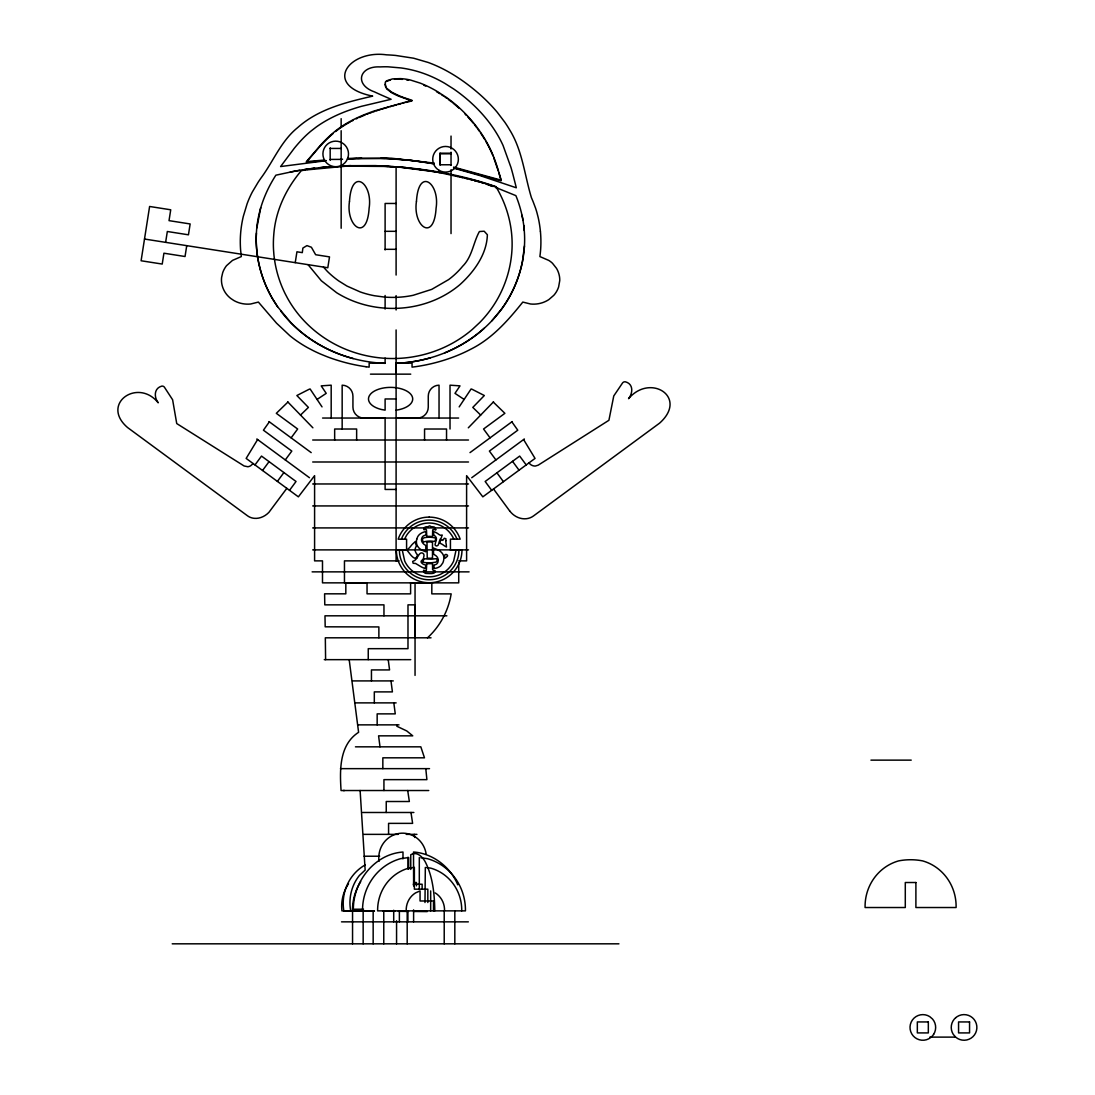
<?xml version="1.0" encoding="UTF-8"?>
<svg xmlns="http://www.w3.org/2000/svg" width="1095" height="1095" viewBox="0 0 1095 1095"><rect width="100%" height="100%" fill="white"/><g stroke="black" fill="none" stroke-linecap="round" stroke-linejoin="round"><path stroke-width="1.5" d="M368.248 659.655L368.248 648.678L407.983 648.664L407.983 604.851L415.046 604.851L415.046 637.81M371.451 680.912L371.451 669.921L389.56 669.921L388.232 659.655M374.312 702.88L374.312 691.889L392.407 691.889L390.983 680.912M377.159 724.863L377.159 713.872L395.254 713.872L393.83 702.88M378.87 637.81L378.87 626.929L325.188 626.819L324.982 615.814L446.87 615.814M382.839 768.649L382.839 757.822L424.477 757.822L420.822 746.831L355.451 746.831M383.962 615.814L383.962 604.851L324.791 604.851L324.599 593.818L345.815 593.832L345.828 582.841L367.044 582.855L367.044 593.832L410.598 593.86L410.598 582.868L431.827 582.882L431.813 593.873L451.181 593.887L450.373 598.075A75.856 73.269 90 0 1 427.488 637.81M386.248 812.49L386.248 801.513L409.352 801.513L407.71 790.522M388.574 834.363L388.574 823.372L412.61 823.372L410.995 812.49M393.707 921.853L393.707 910.26M396.089 374.148L396.103 363.17L399.524 363.157A145.334 145.334 0 0 0 420.11 360.364A144.554 144.554 0 0 0 430.198 357.873A141.83 141.83 0 0 0 444.912 352.795A138.162 138.162 0 0 0 454.37 348.511A134.384 134.384 0 0 0 480.445 331.525A129.032 129.032 0 0 0 491.806 320.849L501.756 308.858A118.588 118.588 0 0 0 510.106 295.65A121.107 121.107 0 0 0 521.357 266.482A117.014 117.014 0 0 0 524.026 251.125C526.038 232.304 523.027 213.128 515.882 195.635L495.474 187.354L497.76 188.217M402.987 858.808L402.987 852.033C374.531 853.99 353.22 881.571 353.357 909.247L363.513 909.22M424.559 440.012L424.559 429.021L446.541 429.021L446.541 440.012M341.147 166.878L341.216 165.988L351.002 165.619M456.054 550.155L453.645 561.092A26.896 26.896 0 0 1 443.721 572.548L440.354 574.396A26.896 26.896 0 0 1 404.712 561.092L402.289 550.155M458.969 550.155L458.682 554.166A29.811 29.811 0 0 1 399.661 554.166L399.374 550.155M385.111 358.092L385.111 363.321L383.948 363.294A144.992 144.992 0 0 1 353.192 358.571A143.048 143.048 0 0 1 338.382 353.753L333.578 351.796A138.586 138.586 0 0 1 324.202 347.334A136.341 136.341 0 0 1 310.816 339.34A132.865 132.865 0 0 1 298.456 329.841L294.596 326.351A128.197 128.197 0 0 1 290.873 322.724L277.61 306.751A118.164 118.164 0 0 1 269.548 293.364A121.258 121.258 0 0 1 260.158 269.041A119.382 119.382 0 0 1 257.927 258.858A114.277 114.277 0 0 1 256.298 243.391A110.075 110.075 0 0 1 256.408 233.084C257.38 212.403 264.703 192.501 275.872 175.186L292.625 171.614A268.111 268.111 0 0 1 299.852 170.3L307.106 169.177A328.746 328.746 0 0 1 314.388 168.247L330.17 166.782M524.45 245.964L522.479 261.39A120.272 120.272 0 0 1 516.676 281.429A121.641 121.641 0 0 1 512.501 291.01A120.286 120.286 0 0 1 507.519 300.181A119.41 119.41 0 0 1 498.608 312.992A123.489 123.489 0 0 1 491.806 320.849M256.832 227.952L260.706 207.735M165.619 242.351L167.33 231.497L188.45 234.809L190.147 223.955L169.027 220.642L170.724 209.788L149.604 206.476L141.104 260.761L162.224 264.059L163.922 253.205L185.041 256.517L186.739 245.663M295.239 262.649L296.937 251.795L302.302 252.63L302.877 248.059L306.956 245.608L311.391 247.251L315.647 254.724L329.513 256.887L327.802 267.755L144.499 239.038M401.441 539.164L402.057 537.535A29.811 29.811 0 0 1 456.3 537.535L456.902 539.164M404.548 539.164L406.546 535.373A26.896 26.896 0 0 1 453.645 538.74L453.795 539.164M257.612 439.56L246.156 458.422L298.374 496.843L314.594 475.654L314.594 560.873L322.491 560.873L322.491 582.855L458.723 582.855L458.723 562.57M440.45 539.027L440.724 538.603A11.867 11.867 0 0 1 441.326 537.796L442.134 534.976A2.861 2.861 0 0 1 441.422 535.209L441.175 535.25A3.449 3.449 0 0 1 440.409 535.25L438.671 534.333A12.442 12.442 0 0 0 438.082 533.854L437.877 533.703A12.592 12.592 0 0 0 437.042 533.155A13.633 13.633 0 0 0 436.385 532.786A18.766 18.766 0 0 0 435.947 532.553L435.495 532.348A24.158 24.158 0 0 0 434.811 532.047L433.401 531.513L433.866 535.291A4.818 4.818 0 0 1 435.139 536.126A4.216 4.216 0 0 1 435.919 537.139L436.043 537.371A3.874 3.874 0 0 1 436.399 538.603L436.399 539.356A9.841 9.841 0 0 1 436.234 540.369A6.597 6.597 0 0 1 435.933 541.327A10.649 10.649 0 0 1 435.742 541.792L435.043 544.708A1.82 1.82 0 0 0 435.413 545.378A1.547 1.547 0 0 0 435.824 545.693L436.056 545.803A2.382 2.382 0 0 0 436.809 545.953L437.904 545.365A3.244 3.244 0 0 0 438.328 544.721L438.438 544.489A6.228 6.228 0 0 0 438.698 543.777L438.821 543.284A26.65 26.65 0 0 1 439.15 542.052L439.232 541.806A12.634 12.634 0 0 1 440.436 539.027M459.175 406.888L471.11 388.958L472.26 389.368L484.332 395.528L472.794 407.408L480.678 415.06M416.866 558.039L418.358 555.699A18.314 18.314 0 0 1 418.769 555.055L419.057 554.645A7.213 7.213 0 0 1 419.536 554.056A5.188 5.188 0 0 1 420.083 553.522L420.726 553.112A1.944 1.944 0 0 1 421.205 552.948A1.807 1.807 0 0 1 421.958 552.961A3.175 3.175 0 0 1 422.451 553.112A2.587 2.587 0 0 1 423.122 553.481L423.313 553.659A2.258 2.258 0 0 1 423.738 554.289A2.847 2.847 0 0 1 423.957 555.042A2.957 2.957 0 0 1 423.984 555.808L423.464 558.272A3.367 3.367 0 0 1 422.971 559.203L421.055 561.283L421.288 562.515A11.374 11.374 0 0 0 421.835 563.09L422.588 563.761A5.105 5.105 0 0 0 423.204 564.171A6.118 6.118 0 0 0 423.888 564.5L425.845 565.102L425.353 568.497A19.149 19.149 0 0 1 424.874 568.373A13.236 13.236 0 0 1 424.162 568.141A15.7 15.7 0 0 1 423.217 567.785L422.081 567.278A26.759 26.759 0 0 1 421.178 566.827L415.594 563.46L413.143 563.282L412.664 561.434L414.471 560.599A6.529 6.529 0 0 0 414.882 560.284A8.404 8.404 0 0 0 415.443 559.778A9.28 9.28 0 0 0 415.785 559.408A15.111 15.111 0 0 0 416.866 558.039M254.998 464.923L261.513 456.081L296.033 481.485L289.518 490.327M262.554 470.48L269.069 461.638M291.133 437.863L297.648 429.007L276.323 413.321L287.917 402.07M285.289 459.927L291.804 451.085L263.43 430.198L269.356 421.835M277.391 481.403L283.906 472.561M286.822 488.343L268.905 512.364A18.3 15.344 -53.7 0 1 254.327 518.332A18.273 15.316 -53.7 0 1 247.525 515.813L127.595 427.556C99.987 403.85 137.943 377.433 158.214 402.796C153.943 397.184 153.875 388.383 161.595 386.165A3.627 3.039 -53.7 0 1 164.469 387.288L172.613 399.757L176.733 423.56L244.117 465.977L247.812 466.744A7.569 6.351 -53.7 0 0 250.769 465.69L253.137 463.555M468.304 427.816L493.516 401.838M300.523 415.06L308.407 407.408L296.868 395.528L308.941 389.368L310.09 388.958L322.026 406.888M335.535 131.551L336.808 130.565A90.871 90.871 0 0 1 340.723 127.718A96.757 96.757 0 0 1 343.406 125.939A102.465 102.465 0 0 1 346.157 124.228L350.386 121.832M470.001 452.618L512.2 421.575M471.74 477.721L524.368 438.986M317.071 399.442L326.214 393.351L321.205 385.864L331.183 385.18L331.183 418.044M386.494 81.468L390.491 79.908M379.103 109.965L380.663 109.473M382.21 108.98L388.451 107.118M390.025 106.68L391.586 106.229M393.146 105.804L396.28 104.956M397.855 104.531L400.989 103.71M402.549 103.3L404.123 102.889M405.697 102.492L411.98 100.904L398.689 96.168A91.843 91.843 0 0 1 391.394 92.569L386.603 88.791L385.029 84.26M290.23 172.079L292.625 171.614A266.331 266.331 0 0 1 299.852 170.3M302.576 170.231L305.176 169.834M307.134 169.533L301.276 170.738C286.055 188.696 275.529 210.829 273.791 234.494A106.612 106.612 0 0 0 273.517 249.633L273.901 254.697A111.539 111.539 0 0 0 275.379 264.757A113.825 113.825 0 0 0 285.138 293.679L287.52 298.196A110.992 110.992 0 0 0 295.828 310.994A114.989 114.989 0 0 0 305.779 322.56A118.452 118.452 0 0 0 317.153 332.716A119.506 119.506 0 0 0 334.153 343.83A121.162 121.162 0 0 0 343.296 348.278A123.694 123.694 0 0 0 357.627 353.466A125.022 125.022 0 0 0 377.542 357.6A123.817 123.817 0 0 0 392.763 358.53A124.009 124.009 0 0 0 413.02 356.861L418.016 355.93A125.09 125.09 0 0 0 427.885 353.452A123.571 123.571 0 0 0 442.216 348.251A121.052 121.052 0 0 0 446.828 346.129A119.437 119.437 0 0 0 472.301 329.458L479.733 322.519A114.783 114.783 0 0 0 489.67 310.966A110.431 110.431 0 0 0 497.979 298.155A112.977 112.977 0 0 0 506.205 279.485A113.401 113.401 0 0 0 509.038 269.685A112.032 112.032 0 0 0 511.584 254.642C514.007 231.154 508.217 207.215 496.117 187.012L481.075 182.181A271.957 271.957 0 0 0 473.492 180.018L436.864 172.011L399.908 167.22M307.134 169.848L346.417 166.139L387.849 166.454M311.035 168.972L314.949 168.438M396.103 410.146L396.828 410.064A22.119 11.58 0 0 0 407.313 391.38A22.119 11.58 0 0 0 370.48 394.145L369.385 395.692A22.119 11.58 0 0 0 381.416 409.489L385.111 410.146L385.111 398.963L396.103 398.963M318.864 167.959L326.721 167.152M325.845 160.746L280.607 166.549L294.213 148.359A164.839 164.839 0 0 1 298.374 143.445A133.85 133.85 0 0 1 300.509 141.063L301.604 139.886A114.208 114.208 0 0 1 304.971 136.464A105.914 105.914 0 0 1 307.298 134.274A93.253 93.253 0 0 1 310.925 131.126L316.003 127.198A111.074 111.074 0 0 1 319.986 124.447L321.341 123.571A117.685 117.685 0 0 1 325.489 121.052L326.899 120.245A130.811 130.811 0 0 1 334.098 116.494A138.545 138.545 0 0 1 338.519 114.441A149.276 149.276 0 0 1 343.022 112.552L344.528 111.95A163.087 163.087 0 0 1 350.605 109.719L353.671 108.692A206.941 206.941 0 0 1 361.377 106.338L391.12 99.275L381.621 95.142A355.286 355.286 0 0 1 374.504 91.898C353.849 84.657 359.269 65.714 380.198 66.918A98.988 98.988 0 0 1 387.986 66.809L400.934 67.931A122.832 122.832 0 0 1 408.613 69.245A113.743 113.743 0 0 1 413.677 70.408A109.144 109.144 0 0 1 418.687 71.805A114.304 114.304 0 0 1 426.064 74.337A120.34 120.34 0 0 1 433.264 77.362A125.952 125.952 0 0 1 437.959 79.634A134.206 134.206 0 0 1 444.857 83.398L453.741 89.023A157.899 157.899 0 0 1 464.294 96.949A167.535 167.535 0 0 1 470.316 102.095L474.19 105.695A150.713 150.713 0 0 1 483.278 115.208L484.989 117.206A133.193 133.193 0 0 1 492.914 127.581A124.734 124.734 0 0 1 495.761 131.934L497.116 134.137A114.605 114.605 0 0 1 500.867 140.926A111.389 111.389 0 0 1 503.098 145.58L510.995 167.521A325.817 325.817 0 0 1 513.09 175.077L516.32 187.792L479.911 175.57L454.562 168.37M319.261 167.699L326.57 166.987M324.12 160.075L306.408 161.622L321.396 144.212A176.049 176.049 0 0 1 324.777 140.694A148.523 148.523 0 0 1 327.077 138.408L329.431 136.191A112.826 112.826 0 0 1 333.058 132.988A103.436 103.436 0 0 1 336.822 129.949A92.24 92.24 0 0 1 342.064 126.212A103.122 103.122 0 0 1 347.567 122.804L351.837 120.45A133.152 133.152 0 0 1 356.217 118.26A146.265 146.265 0 0 1 360.679 116.234A163.1 163.1 0 0 1 366.757 113.729L369.823 112.566A210.363 210.363 0 0 1 374.449 110.91L411.98 100.288L404.301 97.77A86.3 86.3 0 0 1 398.689 95.552L396.855 94.718A94.485 94.485 0 0 1 391.394 91.966L386.617 88.189M328.692 166.974L332.62 166.659M326.077 160.527L306.395 162.238L318.097 148.455A199.933 199.933 0 0 1 323.627 142.459A147.031 147.031 0 0 1 329.417 136.793L331.826 134.644A106.776 106.776 0 0 1 333.044 133.604M432.005 563.555L431.252 563.61A30.468 30.468 0 0 1 430.253 563.665L428.515 563.679A24.501 24.501 0 0 1 427.762 563.665L426.763 563.61L426.338 570.44A1.56 1.56 0 0 1 425.695 570.919L423.573 570.221L423.628 571.042A6.734 6.734 0 0 0 424.121 572.151L424.518 572.712A1.834 1.834 0 0 0 425.147 573.164A4.188 4.188 0 0 0 425.887 573.41C428.528 573.342 436.357 574.67 435.085 570.646A3.614 3.614 0 0 1 434.359 570.947L432.607 569.742L432.498 563.514M341.147 159.35L342.557 159.24M341.818 159.377L330.17 159.432M347.334 158.912L356.915 158.419M394.474 79.292L398.429 79.168A53.628 53.628 0 0 1 402.467 79.374M340.504 166.125L342.475 166.016M347.731 158.419L391.12 158.186L434.291 163.114M347.731 159.035L361.706 158.255M346.417 165.838L348.388 165.756M346.102 165.769L376.023 165.646L405.561 167.508M357.572 158.597L385.194 158.542M348.552 165.687L375.475 165.715L399.661 167.275M344.555 790.522L341.065 790.549C339.751 770.182 339.121 744.874 358.599 732.309L349.182 659.655M330.17 148.455L341.161 148.441M440.039 165.058L440.039 153.204L451.03 153.204M440.039 153.82L451.03 153.779M451.03 164.77L440.039 164.77L440.039 153.204M396.103 203.465L385.111 203.465L385.111 249.934M385.111 231.319L396.103 231.319M385.111 249.318L396.103 249.318M385.111 363.17L369.152 363.157L369.152 367.14L366.1 366.743M396.103 363.17L412.048 363.157L412.048 367.14L415.101 366.743A176.815 176.815 0 0 0 421.178 365.785A181.989 181.989 0 0 0 433.25 363.239L436.248 362.472A181.004 181.004 0 0 0 448.101 358.886A168.562 168.562 0 0 0 456.834 355.656A154.888 154.888 0 0 0 462.542 353.233A145.279 145.279 0 0 0 470.877 349.168C492.189 338.547 508.148 320.356 522.808 302.083L530.528 303.999A28.443 28.443 0 0 0 540.095 303.37L541.642 302.945A27.58 27.58 0 0 0 544.68 301.837A26.896 26.896 0 0 0 548.937 299.524L553.796 295.321A23.542 23.542 0 0 0 558.614 286.972L559.737 280.635A21.886 21.886 0 0 0 559.353 275.83L558.984 274.27A23.693 23.693 0 0 0 556.493 268.33L552.496 263.279A21.27 21.27 0 0 0 548.704 260.391L539.89 256.572L540.273 253.424A96.675 96.675 0 0 0 540.779 247.1A108.035 108.035 0 0 0 540.903 240.749A108.583 108.583 0 0 0 540.752 235.986L540.656 234.412A108.035 108.035 0 0 0 540.396 231.209M370.452 374.148L410.748 374.148M322.573 418.044L458.627 418.044M312.691 440.012L468.509 440.012M312.691 461.994L468.509 461.994M312.691 483.963L468.509 483.963M396.103 489.451L385.111 489.451L385.111 418.044L363.923 418.098A10.991 10.991 0 0 1 352.932 407.107L352.932 396.144A10.977 10.977 0 0 0 344.788 385.536L342.16 385.18L342.16 429.021M312.691 505.931L468.509 505.931M312.691 527.913L468.509 527.913M312.691 549.882L468.509 549.882M399.141 560.873L344.46 560.873L344.46 582.855M458.723 560.873L466.607 560.873L466.607 475.654L482.827 496.843L535.044 458.422L523.602 439.56M312.116 571.864L469.084 571.864M431.033 637.81L325.325 637.81L325.598 659.655M324.271 659.655L410.762 659.655M352.549 680.912L393.283 680.912M355.396 702.88L396.144 702.88M358.243 724.863L398.991 724.863M870.936 760.135L911.218 760.135M340.449 768.649L429.514 768.649M343.241 790.522L428.747 790.522M362.609 812.49L413.869 812.49M363.786 834.363L398.21 834.363M406.231 834.363L416.935 834.363M364.06 856.222L379.664 856.222M457.751 884.787C450.524 867.035 432.812 853.347 413.513 852.019L413.609 882.515L416.456 882.515L416.456 885.841M413.226 884.226L422.136 884.226L422.136 889.222M374.189 910.862L341.927 910.862A39.529 38.188 -90 0 1 348.525 883.761M341.517 921.853L468.345 921.853M172.216 943.822L618.921 943.822M929.847 1037.116L954.963 1037.116M396.089 418.044L417.277 418.098A10.991 10.991 0 0 0 428.268 407.107L428.268 396.144A10.991 10.991 0 0 1 436.412 385.536L439.04 385.18L439.04 418.044M374.476 911.122L343.83 910.862A43.896 42.39 90 0 1 365.183 864.913M382.99 911.204L394.898 911.3M398.306 911.327L408.517 911.423M413.623 911.464L427.255 911.587M380.909 158.269L395.062 159.035M385.714 158.433L410.817 160.376L434.277 163.73M387.698 166.303C424.49 168.288 461.214 174.639 496.117 186.697M395.309 158.967L409.681 160.281A338.068 338.068 0 0 1 416.839 161.157A338.697 338.697 0 0 1 428.734 162.95A324.969 324.969 0 0 1 433.469 163.785M392.585 166.618L395.035 166.81M407.532 168.014L409.489 168.219M409.653 168.206L421.794 169.739M419.289 169.369L431.019 171.053M420.918 857.768L427.433 858.672A53.272 51.451 -90 0 1 465.443 910.862L377.624 910.862A43.54 42.062 90 0 1 408.681 868.143L414.375 867.363L414.375 889.167L427.83 889.167L427.83 902.513M426.667 867.582L430.732 868.143A43.471 41.993 90 0 1 461.734 910.862M425.325 867.404L424.983 902.513M431.471 171.217L440.039 172.709M451.03 174.913L453.111 175.351M455.493 175.884L457.874 176.432M453.617 167.097L501.182 180.169L498.321 170.464A252.972 252.972 0 0 0 497.103 166.604A184.549 184.549 0 0 0 495.145 160.869L493.736 157.091A116.617 116.617 0 0 0 490.546 149.673A120.847 120.847 0 0 0 487.809 144.253A130.647 130.647 0 0 0 480.445 132.153A139.914 139.914 0 0 0 471.863 120.874A137.902 137.902 0 0 0 462.186 110.54A135.219 135.219 0 0 0 457.737 106.42A143.404 143.404 0 0 0 446.678 97.606L436.508 91.022A127.896 127.896 0 0 0 429.391 87.189A115.057 115.057 0 0 0 425.736 85.451A103.368 103.368 0 0 0 420.165 83.097L410.529 80.058A57.611 57.611 0 0 0 406.532 79.264A55.421 55.421 0 0 0 400.455 78.621L392.503 78.908L386.494 80.852L385.262 82.289L385.563 86.97M453.604 167.713L501.168 180.785L498.896 173.01M460.27 176.993L462.637 177.554M465.019 178.143L467.401 178.745M469.769 179.361L472.137 179.991M353.192 358.571L348.196 357.148A141.05 141.05 0 0 1 333.578 351.796A136.56 136.56 0 0 1 310.816 339.34A134.096 134.096 0 0 1 302.453 333.167A131.66 131.66 0 0 1 294.596 326.351L290.873 322.724A124.419 124.419 0 0 1 280.676 310.953M436.494 91.638L439.957 93.718M441.668 94.8L443.352 95.922M464.129 399.442L454.986 393.351L460.009 385.864L450.018 385.18L450.018 429.021M269 421.575L311.199 452.618M256.832 438.986L309.461 477.721M493.284 402.07L504.877 413.321L483.552 429.007L490.067 437.863M287.684 401.838L312.896 427.816M465.046 113.989L466.456 115.454M528.953 462.898L530.432 464.417A7.583 6.679 53.7 0 0 535.414 466.032L538.22 465.156L608.916 420.288L613.761 395.952L622.48 383.058A3.627 3.203 53.7 0 1 625.491 381.84C633.553 383.975 632.992 393.132 628.557 398.689C650.362 372.834 688.577 397.307 659.601 423.135L533.457 515.978A18.273 16.124 53.7 0 1 509.627 510.817M323.436 267.07L327.473 271.505A89.516 89.516 0 0 0 338.697 280.909L346.951 286.055L360.31 291.968A95.84 95.84 0 0 0 374.435 295.732L384.085 297.032A101.575 101.575 0 0 0 403.562 296.827A99.193 99.193 0 0 0 413.185 295.294L431.745 289.367L448.594 279.622A80.181 80.181 0 0 0 462.692 266.194C472.287 256.695 473.218 242.597 479.405 231.538L484.168 231.223L487.371 234.727C486.851 254.341 473.998 271.902 459.9 284.659A96.497 96.497 0 0 1 452.125 290.572A99.111 99.111 0 0 1 439.478 297.895A101.315 101.315 0 0 1 430.513 301.714A105.298 105.298 0 0 1 416.483 305.847A109.322 109.322 0 0 1 402.029 308.023A111.882 111.882 0 0 1 382.552 307.941A109.692 109.692 0 0 1 368.112 305.642A106.283 106.283 0 0 1 358.722 303.028A102.465 102.465 0 0 1 336.685 292.748L321.355 280.785L308.051 264.648M511.858 421.835L517.771 430.198L489.397 451.085L495.912 459.927M526.202 464.923L519.687 456.081L485.167 481.485L491.682 490.327M512.528 461.337L519.044 470.193M496.925 472.835L503.426 481.677M493.53 488.972L509.586 510.804M277.61 306.751L272.039 297.95A120.601 120.601 0 0 1 263.293 279.006A120.245 120.245 0 0 1 258.94 263.963A118.082 118.082 0 0 1 257.147 253.725L256.613 248.565A110.376 110.376 0 0 1 256.408 233.084M492.983 155.832L492.202 153.971A116.289 116.289 0 0 0 488.753 146.662L487.809 144.868A125.857 125.857 0 0 0 485.838 141.337M493.722 157.694L498.307 171.066M522.041 215.25L523.013 220.3M414.252 834.363L414.718 837.47M396.677 724.863L396.869 726.259L406.765 730.954L412.747 735.84L378.583 735.84L380.006 746.831M523.752 225.392L524.272 230.511M425.791 768.649L426.899 779.64L383.934 779.64L383.934 790.522M360.118 790.522L365.155 870.073L359.365 875.494A42.76 41.295 -90 0 0 350.715 910.862M434.797 910.862C434.51 894.464 432.977 877.465 425.613 862.559C423.108 857.358 416.853 850.747 410.762 854.757L410.762 869.457M454.822 910.862L454.822 943.822M451.03 136.067L451.03 148.961M451.03 152.178L451.03 165.454M451.03 169.752L451.03 233.605M444.214 910.862L444.214 943.822M433.511 910.862L433.511 900.98L420.056 900.98L420.056 890.906L415.525 892.904A19.847 19.162 -90 0 0 406.218 910.862M430.677 890.906L430.677 910.862M419.303 857.549L419.303 889.222M415.046 584.265L415.046 675.396M413.609 882.515L413.609 885.937M413.609 909.877L413.609 921.853M408.681 869.225L408.681 857.549L400.551 858.672A53.272 51.451 -90 0 0 362.541 910.862M407.929 857.303L407.929 869.074M407.915 910.862L407.915 921.853M407.189 910.862L407.189 943.822M399.388 910.862L399.388 921.853M396.568 920.744L396.568 943.822M396.103 167.248L396.103 275.05M396.103 295.623L396.103 309.994M396.103 329.951L396.103 560.955M385.111 295.486L385.111 309.077M383.77 910.862L383.77 943.822M373.162 910.862L373.162 943.822M363.157 910.862L363.157 943.822M356.642 440.012L356.642 429.021L334.659 429.021L334.659 440.012M352.549 910.862L352.549 943.822M341.147 118.671L341.147 126.952M341.161 130.716L341.161 228.253M330.17 147.852L330.17 160.308M445.022 97.058A135.534 135.534 0 0 1 446.664 98.222M448.307 99.412A135.534 135.534 0 0 1 449.922 100.63A142.199 142.199 0 0 1 451.51 101.862M467.839 116.932A139.448 139.448 0 0 1 471.849 121.477A140.228 140.228 0 0 1 473.149 123.037M474.409 124.611A138.805 138.805 0 0 1 476.886 127.814M478.091 129.456A136.547 136.547 0 0 1 479.281 131.099M480.431 132.755A136.547 136.547 0 0 1 484.811 139.585M453.097 103.122A142.199 142.199 0 0 1 459.229 108.378M351.824 121.066A127.691 127.691 0 0 1 353.274 120.313M406.519 79.88A57.98 57.98 0 0 1 408.531 80.236M356.203 118.876A150.699 150.699 0 0 1 357.682 118.178M359.174 117.507A150.699 150.699 0 0 1 362.185 116.193A197.757 197.757 0 0 1 365.21 114.934M366.743 114.345A197.757 197.757 0 0 1 368.276 113.757M369.809 113.182A197.757 197.757 0 0 1 371.356 112.621M372.902 112.073A197.757 197.757 0 0 1 374.449 111.526M375.996 111.006A197.757 197.757 0 0 1 377.556 110.499M423.888 85.232A111.225 111.225 0 0 1 425.736 86.053M366.058 366.743A176.815 176.815 0 0 1 359.981 365.785A180.675 180.675 0 0 1 347.95 363.239A179.689 179.689 0 0 1 339.012 360.775A176.541 176.541 0 0 1 327.268 356.792L321.506 354.465A149.29 149.29 0 0 1 313.074 350.578L307.613 347.704A128.827 128.827 0 0 1 299.729 342.94L297.183 341.229A113.688 113.688 0 0 1 289.86 335.713L276.515 323.148L258.393 302.083L250.673 303.999A28.47 28.47 0 0 1 241.119 303.37A28.018 28.018 0 0 1 236.52 301.837A27.115 27.115 0 0 1 233.646 300.386L230.963 298.593A25.404 25.404 0 0 1 227.404 295.321A24.063 24.063 0 0 1 225.433 292.776A23.255 23.255 0 0 1 223.818 289.97A23.515 23.515 0 0 1 221.806 283.838A22.365 22.365 0 0 1 221.477 280.635A21.476 21.476 0 0 1 221.614 277.418L222.682 272.723A23.844 23.844 0 0 1 224.721 268.33A24.076 24.076 0 0 1 226.542 265.661L232.51 260.391L241.324 256.572L240.613 250.125A107.023 107.023 0 0 1 240.352 245.266A107.447 107.447 0 0 1 240.298 240.394A107.57 107.57 0 0 1 240.476 235.535A108.72 108.72 0 0 1 241.051 229.06A109.938 109.938 0 0 1 242.31 221.026A113.825 113.825 0 0 1 243.35 216.249L247.114 203.779A100.836 100.836 0 0 1 250.906 194.8A94.156 94.156 0 0 1 252.37 191.912L258.174 182.181A172.996 172.996 0 0 1 260.911 178.156C273.367 161.417 280.963 141.036 297.689 127.595C318.426 108.994 346.239 102.232 372.67 96.127C322.313 85.875 348.21 49.467 386.508 54.832A179.019 179.019 0 0 1 395.569 55.434L413.636 58.213L428.213 62.47A129.388 129.388 0 0 1 439.423 67.178A142.555 142.555 0 0 1 447.568 71.353L450.237 72.872A162.813 162.813 0 0 1 458.066 77.718A174.913 174.913 0 0 1 463.158 81.194A188.244 188.244 0 0 1 468.14 84.862A203.273 203.273 0 0 1 477.79 92.651A191.201 191.201 0 0 1 482.416 96.771A180.073 180.073 0 0 1 486.892 101.041A166.851 166.851 0 0 1 491.203 105.462A152.123 152.123 0 0 1 497.322 112.361L504.699 122.065A120.121 120.121 0 0 1 509.572 129.716C522.438 150.302 524.519 175.049 531.417 197.648A203.478 203.478 0 0 1 533.265 202.041L535.496 207.982A88.681 88.681 0 0 1 536.906 212.526L538.097 217.138A106.283 106.283 0 0 1 539.342 223.366A114.044 114.044 0 0 1 540.396 231.237M435.208 892.904A19.847 19.162 -90 0 1 444.515 910.862M379.021 861.354A24.665 23.83 -90 0 1 399.223 833.418A24.665 23.83 -90 0 1 426.201 854.333M352.494 910.862A51.903 50.124 -90 0 1 360.679 881.694M476.859 181.305A275.776 275.776 0 0 0 474.491 180.634A292.16 292.16 0 0 1 479.199 181.975M486.221 184.138A254.889 254.889 0 0 1 488.548 184.904A226.145 226.145 0 0 1 490.861 185.698M484.373 328.117A132.906 132.906 0 0 1 467.893 340.764A135.451 135.451 0 0 1 458.969 346.102A137.655 137.655 0 0 1 444.912 352.795M430.198 357.887A144.8 144.8 0 0 1 399.524 363.157M304.684 169.533A321.533 321.533 0 0 1 314.388 168.247M481.554 182.673A292.16 292.16 0 0 1 483.894 183.399M488.548 184.904A225.679 225.679 0 0 1 493.174 186.506M445.857 540.793L445.857 541.039A15.645 15.645 0 0 0 445.898 542.312A11.21 11.21 0 0 0 445.98 543.065A9.444 9.444 0 0 0 446.062 543.558A12.168 12.168 0 0 0 446.226 544.297L446.459 546.98L444.269 545.762A14.016 14.016 0 0 0 443.27 545.009A19.532 19.532 0 0 0 441.778 544.092L439.779 543.065A11.484 11.484 0 0 1 439.93 542.34L439.998 542.107A9.882 9.882 0 0 1 440.423 540.944L440.628 540.506A17.561 17.561 0 0 1 440.97 539.849L442.147 540.095A24.911 24.911 0 0 1 442.777 540.382L444.337 538.261L445.939 538.767L445.857 540.793M415.101 549.731L415.197 550.744A9.759 9.759 0 0 0 415.416 551.469A9.184 9.184 0 0 0 415.594 551.948A7.966 7.966 0 0 0 415.908 552.646L416.155 553.084A10.074 10.074 0 0 0 416.579 553.714A21.79 21.79 0 0 0 417.524 554.919L417.318 555.767A24.145 24.145 0 0 1 416.812 556.643L416.264 557.492A11.005 11.005 0 0 1 415.484 558.477L413.54 557.629A18.232 18.232 0 0 1 412.952 557.136A17.315 17.315 0 0 1 412.377 556.63L412.185 556.465A18.807 18.807 0 0 1 411.296 555.562A18.533 18.533 0 0 1 410.31 554.399L408.408 551.989A16.329 16.329 0 0 1 407.956 551.415L406.806 550.018L408.12 549.115A26.937 26.937 0 0 1 408.613 548.581L409.667 547.473A18.3 18.3 0 0 0 410.502 546.487L411.131 545.693A23.652 23.652 0 0 1 411.46 545.296A21.175 21.175 0 0 1 411.953 544.721A21.955 21.955 0 0 1 412.486 544.174A21.804 21.804 0 0 1 413.978 542.791L415.553 541.505A22.666 22.666 0 0 0 415.553 542.23L415.58 542.723A8.24 8.24 0 0 0 415.84 544.147L415.908 544.379A11.935 11.935 0 0 0 416.155 545.064A17.26 17.26 0 0 0 416.333 545.515L416.511 545.967A26.608 26.608 0 0 0 416.086 546.61L415.963 546.829A5.571 5.571 0 0 0 415.539 547.746L415.251 548.718A6.816 6.816 0 0 0 415.114 549.485L415.101 549.731M438.205 560.202L438.068 561.475A6.57 6.57 0 0 1 437.863 562.228A5.215 5.215 0 0 1 437.562 562.953L436.973 563.747A2.998 2.998 0 0 1 436.399 564.199A4.024 4.024 0 0 1 435.742 564.527A5.762 5.762 0 0 1 435.249 564.692L434.742 564.828A16.822 16.822 0 0 1 433.949 564.993L434.044 568.565A38.462 38.462 0 0 0 434.975 568.414L436.535 568.045A12.018 12.018 0 0 0 439.218 566.909L439.752 566.567A8.774 8.774 0 0 0 440.765 565.786L442.791 562.939A12.045 12.045 0 0 0 443.146 562.022L443.352 561.407A12.77 12.77 0 0 0 443.653 560.134A13.003 13.003 0 0 0 443.79 559.162A11.456 11.456 0 0 0 443.858 558.19L443.858 557.875A7.597 7.597 0 0 0 443.803 556.917A6.57 6.57 0 0 0 443.516 555.685A7.378 7.378 0 0 0 443.146 554.795L442.845 554.221A9.349 9.349 0 0 0 442.312 553.413L441.696 552.66A11.101 11.101 0 0 0 439.779 550.99L439.519 550.799A16.439 16.439 0 0 0 438.712 550.306L438.151 550.005A20.873 20.873 0 0 0 437.001 549.444L433.374 548.047L433.593 554.316A19.518 19.518 0 0 1 434.715 554.905A11.087 11.087 0 0 1 435.153 555.179A9.225 9.225 0 0 1 435.974 555.767L436.713 556.479A5.68 5.68 0 0 1 437.192 557.081L437.589 557.752A6.365 6.365 0 0 1 437.89 558.464A5.53 5.53 0 0 1 438.096 559.203L438.205 560.202M444.734 557.944L445.542 557.834A16.001 16.001 0 0 0 447.28 556.342C448.567 555.507 445.911 553.577 445.09 554.809A24.692 24.692 0 0 1 444.488 555.206L444.419 555.795A10.184 10.184 0 0 1 444.597 556.506A7.295 7.295 0 0 1 444.679 556.985L444.707 557.218A5.612 5.612 0 0 1 444.734 557.944M349.497 201.275C345.582 226.049 367.03 242.871 369.125 208.105C373.039 183.317 351.577 166.508 349.497 201.275M416.47 201.275C412.555 226.049 434.003 242.871 436.097 208.105C440.012 183.317 418.55 166.508 416.47 201.275M435.783 529.734L433.114 529.542A1.519 1.519 0 0 0 432.689 530.185L432.498 536.577L430.061 536.372A15.891 15.891 0 0 0 429.103 536.372L428.172 536.399A21.339 21.339 0 0 0 427.461 536.441L426.763 536.495L426.475 529.953A1.533 1.533 0 0 0 425.695 529.255C421.986 531.431 424.011 526.284 426.68 526.75A3.874 3.874 0 0 1 427.447 526.982L429.637 525.833L431.827 526.982A3.86 3.86 0 0 1 432.593 526.75L434.113 527.024A1.889 1.889 0 0 1 434.742 527.475L435.783 529.734M422.396 539.506L423.108 542.052L425.585 541.491A25.431 25.431 0 0 1 426.338 541.368L426.845 541.286A24.843 24.843 0 0 1 427.597 541.204L428.61 541.122A32.563 32.563 0 0 1 429.377 541.081A12.018 12.018 0 0 1 429.883 541.067L430.143 541.067A27.224 27.224 0 0 1 431.403 541.122A24.788 24.788 0 0 1 432.169 541.176L432.429 541.204A23.679 23.679 0 0 1 433.935 541.395L435.098 541.122A7.966 7.966 0 0 0 435.481 539.753A9.006 9.006 0 0 0 435.564 539.041L435.345 537.905L433.1 537.522A25.089 25.089 0 0 0 432.347 537.412L430.828 537.275A21.763 21.763 0 0 0 429.062 537.221A16.877 16.877 0 0 0 428.296 537.248L427.036 537.33A23.816 23.816 0 0 0 426.27 537.412L426.023 537.44A23.474 23.474 0 0 0 425.011 537.59A16.411 16.411 0 0 0 424.271 537.741L422.615 538.535A4.517 4.517 0 0 0 422.396 539.506M437.302 560.886L436.111 562.063A33.794 33.794 0 0 1 435.386 562.214L432.183 562.679A27.662 27.662 0 0 1 430.937 562.762L426.42 562.721A20.025 20.025 0 0 1 425.668 562.652A16.918 16.918 0 0 1 424.915 562.556A21.065 21.065 0 0 1 424.162 562.433L422.341 561.803A23.693 23.693 0 0 0 422.807 561.201A9.335 9.335 0 0 0 423.478 560.134L423.806 559.463A20.285 20.285 0 0 0 424.093 558.765L425.928 558.861A19.327 19.327 0 0 0 427.693 559.039L430.978 559.148A17.671 17.671 0 0 0 431.745 559.134A20.682 20.682 0 0 0 432.744 559.066A22.297 22.297 0 0 0 434.003 558.915A22.612 22.612 0 0 0 434.756 558.792L437.151 558.765A2.943 2.943 0 0 1 437.329 559.627L437.343 560.147A4.435 4.435 0 0 1 437.302 560.886M416.757 539.205L416.675 539.493A11.716 11.716 0 0 0 416.511 540.396A10.17 10.17 0 0 0 416.442 542.477L416.47 542.778A7.61 7.61 0 0 0 416.606 543.654A8.582 8.582 0 0 0 416.757 544.229A9.745 9.745 0 0 0 417.058 545.091L417.181 545.365A9.376 9.376 0 0 0 417.756 546.432L418.646 547.623A8.541 8.541 0 0 0 419.262 548.266A9.964 9.964 0 0 0 420.151 549.006A12.086 12.086 0 0 0 420.877 549.512A13.318 13.318 0 0 0 421.383 549.813A16.165 16.165 0 0 0 421.904 550.101A19.204 19.204 0 0 0 422.711 550.498A26.075 26.075 0 0 0 423.546 550.881L425.818 551.798L425.818 545.461L424.942 544.954A8.007 8.007 0 0 1 424.326 544.543A8.035 8.035 0 0 1 423.19 543.544L422.547 542.737A6.091 6.091 0 0 1 422.136 542.08A5.297 5.297 0 0 1 421.589 540.643L421.52 540.15A3.682 3.682 0 0 1 421.534 539.397A5.27 5.27 0 0 1 421.684 538.658A8.377 8.377 0 0 1 421.835 538.165A6.981 6.981 0 0 1 422.027 537.672A5.502 5.502 0 0 1 422.246 537.207A4.325 4.325 0 0 1 422.519 536.783A3.394 3.394 0 0 1 423.669 535.797A5.105 5.105 0 0 1 424.312 535.537A10.608 10.608 0 0 1 425.052 535.291C426.667 535.318 426.639 530.418 424.682 531.828A31.344 31.344 0 0 0 424.107 531.992A17.561 17.561 0 0 0 423.259 532.279A13.249 13.249 0 0 0 422.711 532.499A12.127 12.127 0 0 0 420.589 533.635A10.909 10.909 0 0 0 419.864 534.168A8.377 8.377 0 0 0 419.412 534.565L419.207 534.771A7.733 7.733 0 0 0 418.605 535.428A8.199 8.199 0 0 0 418.071 536.153L417.907 536.413A9.978 9.978 0 0 0 417.482 537.207L416.757 539.205M347.977 157.543L347.334 159.254A12.784 12.784 0 0 1 325.653 161.841A12.784 12.784 0 0 1 333.291 141.378A12.784 12.784 0 0 1 347.977 157.543M933.624 1034.364L932.529 1035.829A12.825 12.825 0 0 1 914.914 1037.513A12.825 12.825 0 0 1 912.395 1019.992A12.825 12.825 0 0 1 929.778 1016.653L932.529 1019.034A12.825 12.825 0 0 1 933.624 1034.364M955.661 1017.734L954.361 1019.034A12.825 12.825 0 0 0 953.266 1034.351L955.661 1037.116A12.825 12.825 0 0 0 972.907 1036.705A12.825 12.825 0 0 0 974.139 1019.5A12.825 12.825 0 0 0 957.126 1016.639L955.661 1017.734M426.995 542.134L427.228 558.135A21.736 21.736 0 0 0 428.638 558.217L429.897 558.258A14.714 14.714 0 0 0 431.074 558.286A18.67 18.67 0 0 0 431.553 558.272L432.498 558.231L432.498 542.08L431.772 542.011A19.847 19.847 0 0 0 430.8 541.957A22.051 22.051 0 0 0 430.061 541.929L429.103 541.943A23.967 23.967 0 0 0 428.405 541.984L426.995 542.134M429.172 517.1L426.502 517.21A32.809 32.809 0 0 0 398.156 539.192L406.587 539.164L406.587 550.155L396.349 550.155A32.809 32.809 0 0 0 429.172 582.732A32.809 32.809 0 0 0 461.98 550.155L450.428 550.155L450.428 539.164L460.174 539.164A32.809 32.809 0 0 0 431.841 517.223L429.172 517.1M915.899 882.515L905.291 882.515L905.291 907.522L865.091 907.522A47.126 45.511 -90 0 1 898.625 860.889A67.479 65.18 -90 0 1 922.565 860.875A47.126 45.511 -90 0 1 956.099 907.522L915.899 907.522L915.899 882.515M928.327 1021.936L917.336 1021.936L917.336 1032.913L928.327 1032.913L928.327 1021.936M969.554 1021.936L958.563 1021.936L958.563 1032.913L969.554 1032.913L969.554 1021.936M439.136 170.382A12.825 12.825 0 0 0 458.367 159.281A12.825 12.825 0 0 0 439.136 148.167A12.825 12.825 0 0 0 439.136 170.382"/></g></svg>
